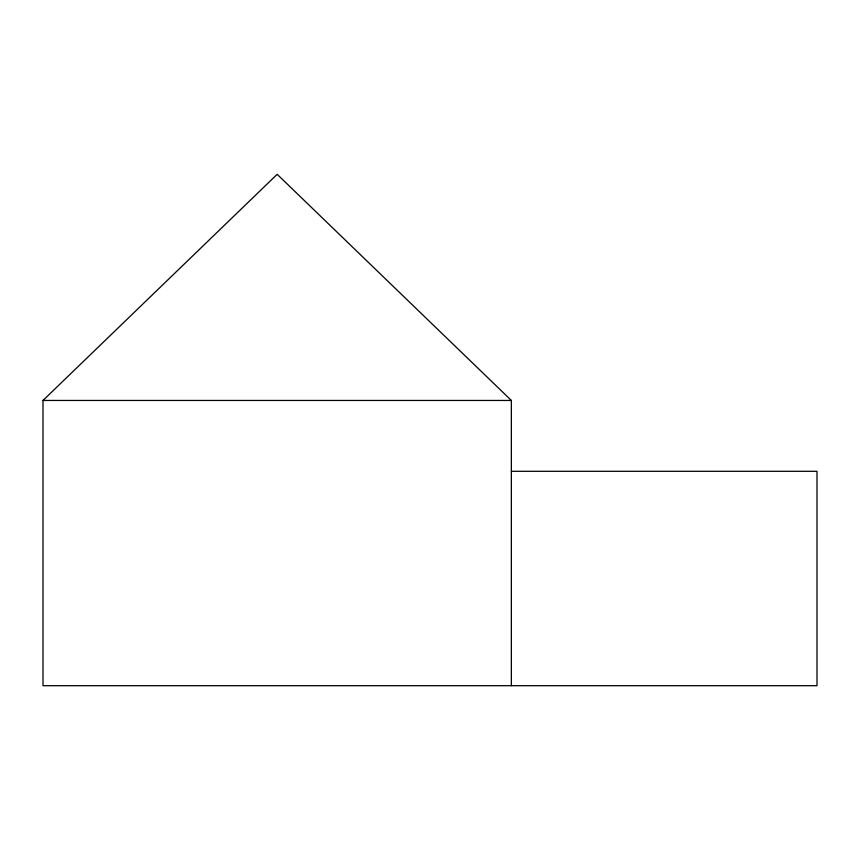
<?xml version="1.0" encoding="UTF-8"?>
<svg xmlns="http://www.w3.org/2000/svg" width="860" height="860" viewBox="0 0 860 860"><rect width="100%" height="100%" fill="white"/><g stroke="black" fill="none" stroke-linecap="round" stroke-linejoin="round"><path stroke-width="1.29" d="M511.356 471.291L817 471.291L817 685.689L43 685.689L43 400.459L277.178 174.311L511.356 400.459L511.356 685.689M43 400.459L511.356 400.459"/></g></svg>
